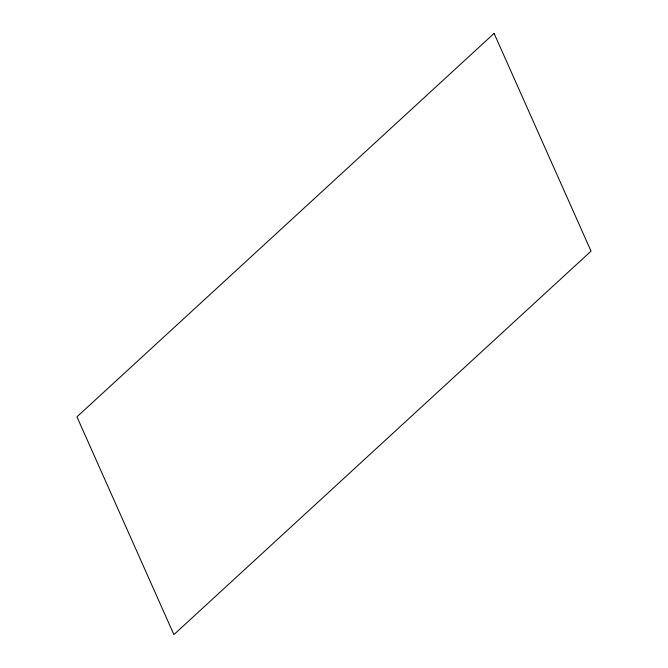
<?xml version="1.0" encoding="UTF-8"?>
<svg xmlns="http://www.w3.org/2000/svg" width="668" height="668" viewBox="0 0 668 668"><rect width="100%" height="100%" fill="white"/><g stroke="black" fill="none" stroke-linecap="round" stroke-linejoin="round"><path stroke-width="1" d="M494.095 33.4L76.954 416.84L173.905 634.6L591.046 251.16L494.095 33.4"/></g></svg>
